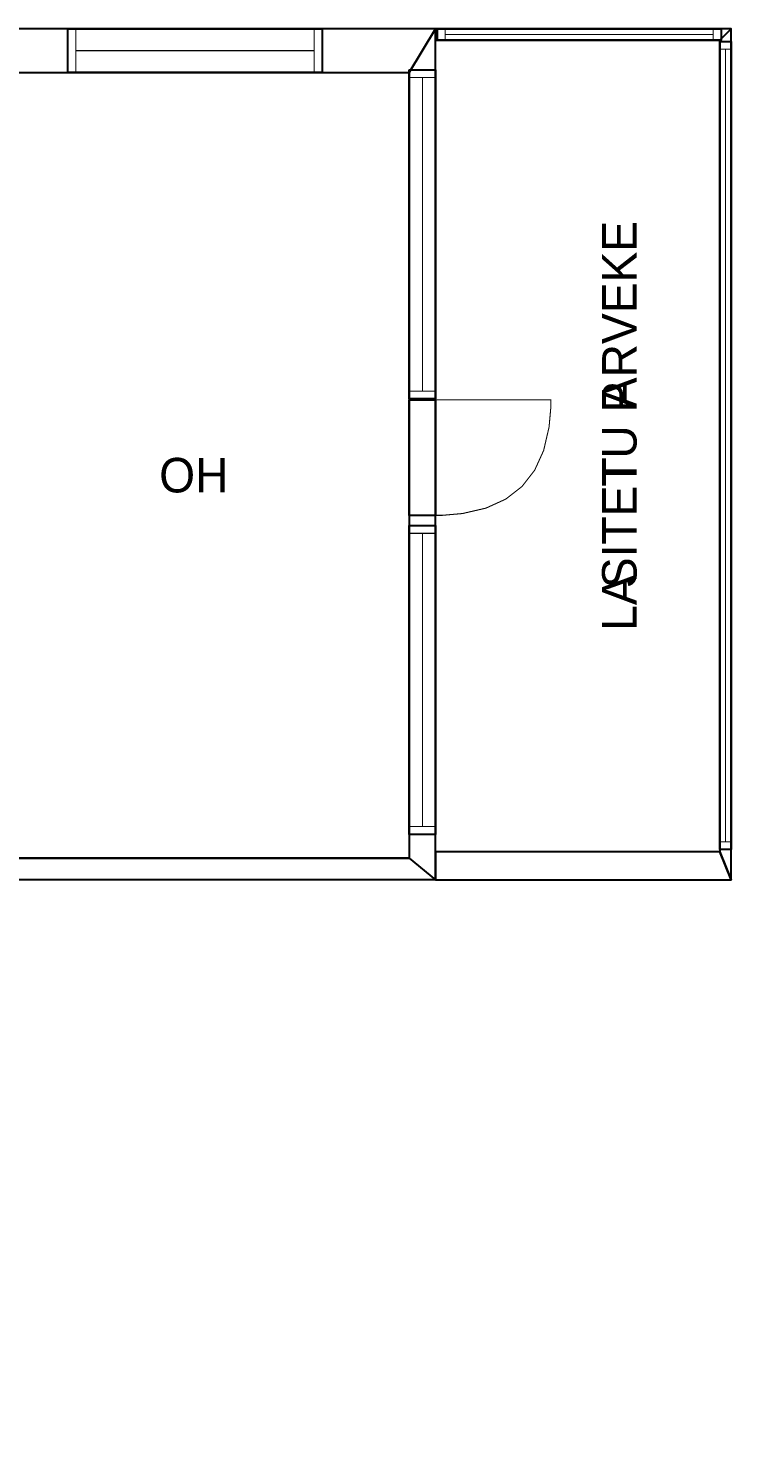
# Model space of a CAD drawing. Extents: x 1.5 to 19.8, y 0 to 16.3.
# Drawn here: x 12.79 to 19.8, y 2.3 to 16.32 of the extents above; entities that cross this region are included whole.
import ezdxf

# ---------------------------------------------------------------- set-up
doc = ezdxf.new("R2010")
doc.units = 0
doc.layers.get('0').update_dxf_attribs({"linetype": 'CONTINUOUS'})

msp = doc.modelspace()

# ---------------------------------------------------------------- linework, layer by layer
at = {"color": 0}
for points, const_width in [([(1.97586, 15.88), (16.5861, 15.88), (16.8465, 16.3175), (1.51753, 16.3175), (1.97586, 15.88)], 0.00208), ([(13.1875, 16.3175), (15.7182, 16.3175), (15.7182, 15.88), (13.1875, 15.88), (13.1875, 16.3175)], 0.01042), ([(13.1875, 16.3175), (15.7182, 16.3175), (15.7182, 15.88), (13.1875, 15.88), (13.1875, 16.3175)], 0.01042), ([(16.5861, 15.88), (16.5861, 8.06108), (16.8465, 7.84233), (16.8465, 16.3175), (16.5861, 15.88)], 0.00208), ([(19.7925, 16.3175), (16.8465, 16.3175), (16.8465, 16.2029), (19.6779, 16.2029), (19.7925, 16.3175)], 0.00208), ([(16.8653, 16.3175), (19.691, 16.3175), (19.691, 16.2029), (16.8653, 16.2029), (16.8653, 16.3175)], 0.01042), ([(16.8653, 16.3175), (19.691, 16.3175), (19.691, 16.2029), (16.8653, 16.2029), (16.8653, 16.3175)], 0.01042), ([(19.7925, 7.84233), (19.7925, 16.3175), (19.6779, 16.2029), (19.6779, 8.12358), (19.7925, 7.84233)], 0.00208), ([(16.8465, 16.2029), (19.6779, 16.2029), (19.6779, 8.12358), (16.8465, 8.12358), (16.8465, 16.2029)], 0.00208), ([(19.6779, 16.1914), (19.7925, 16.1914), (19.7925, 8.14529), (19.6779, 8.14529), (19.6779, 16.1914)], 0.01042), ([(19.6779, 16.1914), (19.7925, 16.1914), (19.7925, 8.14529), (19.6779, 8.14529), (19.6779, 16.1914)], 0.01042), ([(16.5861, 15.9092), (16.8465, 15.9092), (16.8465, 12.6322), (16.5861, 12.6322), (16.5861, 15.9092)], 0.01042), ([(16.5861, 15.9092), (16.8465, 15.9092), (16.8465, 12.6322), (16.5861, 12.6322), (16.5861, 15.9092)], 0.01042), ([(16.5861, 12.6222), (16.8465, 12.6222), (16.8465, 11.4727), (16.5861, 11.4727), (16.5861, 12.6222)], 0.01042), ([(16.5861, 12.6222), (16.8465, 12.6222), (16.8465, 11.4727), (16.5861, 11.4727), (16.5861, 12.6222)], 0.01042), ([(16.8465, 11.4727), (16.9139, 11.4727), (17.116, 11.4907), (17.3494, 11.5445), (17.5469, 11.6343), (17.7086, 11.7601), (17.8343, 11.9217), (17.9242, 12.1193), (17.9781, 12.3528), (17.996, 12.5548), (17.996, 12.6222), (16.8465, 12.6222), (16.8465, 11.4727)], 0.01042), ([(16.5861, 11.3718), (16.8465, 11.3718), (16.8465, 8.29656), (16.5861, 8.29656), (16.5861, 11.3718)], 0.01042), ([(16.5861, 11.3718), (16.8465, 11.3718), (16.8465, 8.29656), (16.5861, 8.29656), (16.5861, 11.3718)], 0.01042), ([(16.8465, 7.84233), (9.81749, 7.84233), (9.62418, 8.06108), (16.5861, 8.06108), (16.8465, 7.84233)], 0.00208), ([(16.8465, 7.84233), (19.7925, 7.84233), (19.6779, 8.12358), (16.8465, 8.12358), (16.8465, 7.84233)], 0.00208)]:
    msp.add_lwpolyline(points, close=True, dxfattribs=dict(at, const_width=const_width))
for points in [[(1.97586, 15.88), (16.5861, 15.88), (16.8465, 16.3175), (1.51753, 16.3175), (1.97586, 15.88)], [(16.5861, 15.88), (16.5861, 8.06108), (16.8465, 7.84233), (16.8465, 16.3175), (16.5861, 15.88)], [(19.7925, 16.3175), (16.8465, 16.3175), (16.8465, 16.2029), (19.6779, 16.2029), (19.7925, 16.3175)], [(19.7925, 7.84233), (19.7925, 16.3175), (19.6779, 16.2029), (19.6779, 8.12358), (19.7925, 7.84233)], [(16.8465, 7.84233), (9.81749, 7.84233), (9.62418, 8.06108), (16.5861, 8.06108), (16.8465, 7.84233)], [(16.8465, 7.84233), (19.7925, 7.84233), (19.6779, 8.12358), (16.8465, 8.12358), (16.8465, 7.84233)]]:
    msp.add_lwpolyline(points, close=True, dxfattribs=at)
at = {"color": 7}
for points in [[(13.1875, 16.3175), (15.7182, 16.3175), (15.7182, 15.88), (13.1875, 15.88), (13.1875, 16.3175)], [(13.1875, 16.3175), (15.7182, 16.3175), (15.7182, 15.88), (13.1875, 15.88), (13.1875, 16.3175)], [(16.8653, 16.3175), (19.691, 16.3175), (19.691, 16.2029), (16.8653, 16.2029), (16.8653, 16.3175)], [(16.8653, 16.3175), (19.691, 16.3175), (19.691, 16.2029), (16.8653, 16.2029), (16.8653, 16.3175)], [(16.8465, 16.2029), (19.6779, 16.2029), (19.6779, 8.12358), (16.8465, 8.12358), (16.8465, 16.2029)], [(19.6779, 16.1914), (19.7925, 16.1914), (19.7925, 8.14529), (19.6779, 8.14529), (19.6779, 16.1914)], [(19.6779, 16.1914), (19.7925, 16.1914), (19.7925, 8.14529), (19.6779, 8.14529), (19.6779, 16.1914)], [(16.5861, 8.06108), (9.62418, 8.06108), (9.62418, 2.29975), (9.61117, 2.29975), (9.62158, 12.7138), (11.8053, 12.7138), (11.8887, 12.7249), (12.0878, 12.7504), (12.2573, 12.8369), (12.3736, 12.9564), (12.5033, 13.1359), (12.6068, 13.4195), (12.6068, 15.88), (16.5861, 15.88), (16.5861, 8.06108)], [(16.5861, 15.9092), (16.8465, 15.9092), (16.8465, 12.6322), (16.5861, 12.6322), (16.5861, 15.9092)], [(16.5861, 15.9092), (16.8465, 15.9092), (16.8465, 12.6322), (16.5861, 12.6322), (16.5861, 15.9092)], [(16.5861, 12.6222), (16.8465, 12.6222), (16.8465, 11.4727), (16.5861, 11.4727), (16.5861, 12.6222)], [(16.5861, 12.6222), (16.8465, 12.6222), (16.8465, 11.4727), (16.5861, 11.4727), (16.5861, 12.6222)], [(16.5861, 11.3718), (16.8465, 11.3718), (16.8465, 8.29656), (16.5861, 8.29656), (16.5861, 11.3718)], [(16.5861, 11.3718), (16.8465, 11.3718), (16.8465, 8.29656), (16.5861, 8.29656), (16.5861, 11.3718)]]:
    msp.add_lwpolyline(points, close=True, dxfattribs=at)
at = {"color": 0, "const_width": 0.01042}
for points in [[(13.2656, 15.88), (13.2656, 16.3175)], [(15.6401, 15.88), (15.6401, 16.3175)], [(16.9435, 16.3175), (16.9435, 16.2029)], [(19.6128, 16.3175), (19.6128, 16.2029)], [(19.6128, 16.2601), (16.9435, 16.2601)], [(13.2656, 16.0987), (15.6401, 16.0987)], [(19.7925, 16.1133), (19.6779, 16.1133)], [(19.7351, 8.22342), (19.7351, 16.1133)], [(16.5861, 15.831), (16.8465, 15.831)], [(16.7164, 15.831), (16.7164, 12.7103)], [(16.5861, 12.7103), (16.8465, 12.7103)], [(16.5861, 11.2937), (16.8465, 11.2937)], [(16.7164, 11.2937), (16.7164, 8.37468)], [(16.5861, 8.37468), (16.8465, 8.37468)], [(19.7925, 8.22342), (19.6779, 8.22342)]]:
    msp.add_lwpolyline(points, dxfattribs=at)
at = {"color": 7, "const_width": 0.00208}
msp.add_lwpolyline([(16.5861, 8.06108), (9.62418, 8.06108), (9.62418, 2.29975), (9.61117, 2.29975), (9.62158, 12.7138), (11.8053, 12.7138), (11.8887, 12.7249), (12.0878, 12.7504), (12.2573, 12.8369), (12.3736, 12.9564), (12.5033, 13.1359), (12.6068, 13.4195), (12.6068, 15.88), (16.5861, 15.88), (16.5861, 8.06108)], close=True, dxfattribs=at)

# ---------------------------------------------------------------- texts
at = {"color": 0}
for s, p in [('ARVEKE', (18.8496, 12.5395)), ('TU P', (18.8496, 11.7563)), ('SITET', (18.8496, 10.7474)), ('LA', (18.8496, 10.3229))]:
    msp.add_text(s, height=0.34375, rotation=90, dxfattribs=at).set_placement(p)
msp.add_text('OH', height=0.34375, dxfattribs=at).set_placement((14.0957, 11.7008))

doc.saveas('drawing.dxf')
